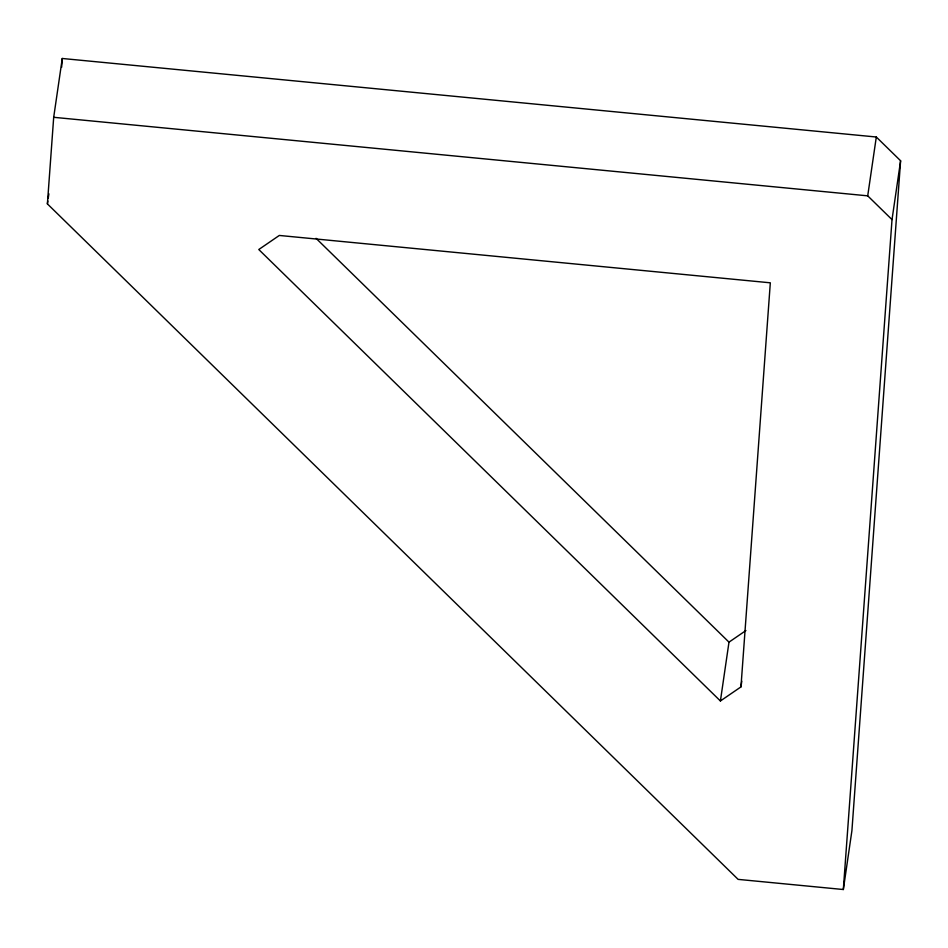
<?xml version="1.0" encoding="UTF-8"?>
<svg xmlns="http://www.w3.org/2000/svg" width="948" height="948" viewBox="0 0 948 948"><rect width="100%" height="100%" fill="white"/><g stroke="black" fill="none" stroke-linecap="round" stroke-linejoin="round"><path stroke-width="1.42" d="M47.4 203.891L53.692 117.303L62.272 58.48L876.308 137.01L900.6 160.769L851.908 830.697L843.329 889.52L738.125 879.377L47.4 203.891L47.815 201.023M61.632 67.284L62.272 58.48M740.957 686.897L770.321 282.812L279.316 235.448L258.78 249.525L720.409 700.975L740.957 686.897L741.786 681.162M843.329 889.52L892.021 219.604L900.6 160.769M48.241 198.144L48.869 193.842M720.409 700.975L728.988 642.152L745.91 630.55M892.021 219.604L867.716 195.845L876.308 137.01M53.692 117.303L867.716 195.845M316.063 238.327L728.988 642.152"/></g></svg>
